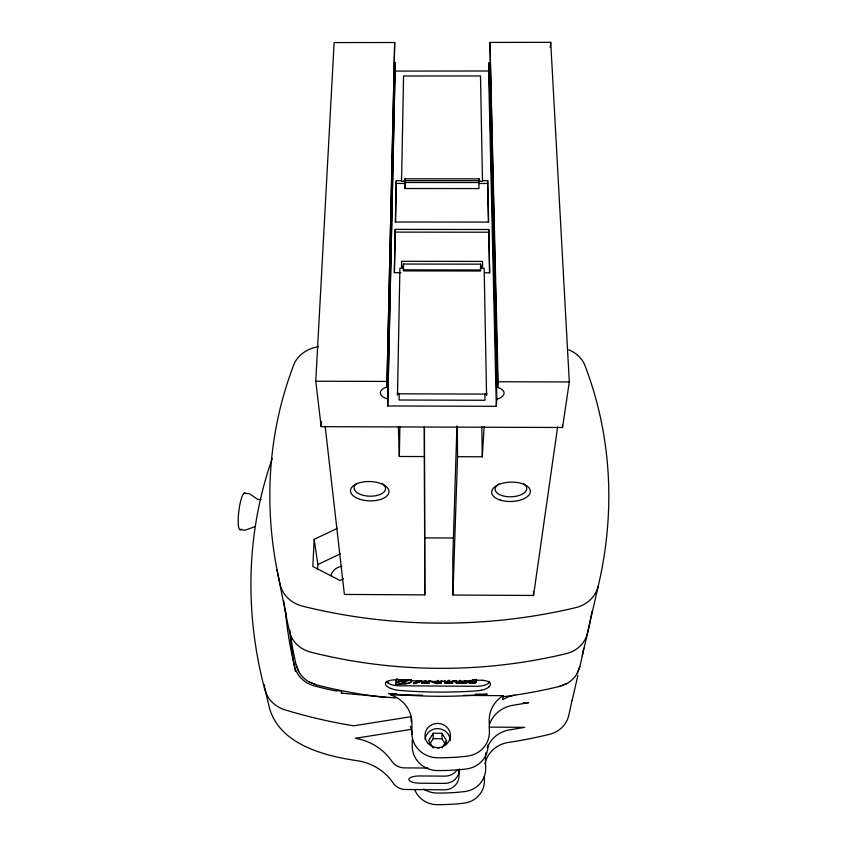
<?xml version="1.0" encoding="UTF-8"?>
<svg xmlns="http://www.w3.org/2000/svg" width="847" height="847" viewBox="0 0 847 847"><rect width="100%" height="100%" fill="white"/><g stroke="black" fill="none" stroke-linecap="round" stroke-linejoin="round"><path stroke-width="1.27" d="M425.872 680.723L425.872 682.968L429.154 682.989L429.164 680.692C445.406 685.276 434.617 683.847 429.164 680.692M441.223 683.01L437.941 682.746L441.223 683.01L441.266 680.829A1.821 0.709 0.2 0 1 441.446 680.522M425.872 682.968L429.154 682.989M421.541 680.586L421.552 681.126C400.08 689.162 429.556 675.334 414.056 682.894M421.562 682.947L424.993 682.724L421.562 682.947L421.552 680.893L417.656 682.682L414.056 682.661M325.174 426.369L344.39 594.435L424.792 594.869L424.305 426.983M424.792 594.869L424.442 427.068M429.99 743.846L433.156 738.69L433.198 733.237L442.06 733.301L446.507 740.649L446.433 742.798M412.298 739.569L412.224 746.038A25.283 24.118 3.6 0 0 437.454 770.558A208.5 186.478 1.1 0 0 466.231 768.991A25.304 24.076 8.7 0 0 488.052 745.032M408.413 679.749L405.755 679.675M410.89 679.548A7.877 3.07 0.8 0 1 409.853 682.851A7.877 3.07 0.8 0 1 401.647 683.73L396.227 684.821L396.11 682.534L401.287 681.486L402.59 681.92A3.102 1.207 0.8 0 0 405.999 681.708A3.102 1.207 0.8 0 0 406.666 680.395L408.783 679.728M437.031 683.042L437.052 680.797M437.941 682.989L437.963 680.808A5.114 1.99 0.2 0 1 438.1 680.374M396.925 679.008A7.877 3.07 0.8 0 0 396.798 681.877L400.98 681.02A3.092 1.207 0.8 0 1 401.446 679.781M401.287 681.486L403.267 681.888L401.859 681.496M401.647 683.73L401.647 683.497A7.877 3.07 0.8 0 0 409.482 682.777A7.877 3.07 0.8 0 0 411.314 679.718M424.082 456.565L399.35 456.48L399.89 426.56M396.227 684.821L396.11 682.534M403.426 264.042L403.384 266.794L401.52 266.794L401.626 261.289L482.462 261.416L482.568 266.921L480.704 266.911L480.651 264.158L403.426 264.042L403.564 269.844L480.376 269.96L480.651 264.158M404.855 182.497L404.972 178.812L479.074 178.855L478.957 188.563L404.982 188.521L404.855 182.497L479.233 182.55M404.982 188.521L404.972 178.812M399.202 393.823L399.085 400.006L485.013 400.271L484.897 394.088L486.707 393.114L486.57 395.348L484.156 268.266L480.641 268.255L480.683 271.019L403.363 270.892L403.416 268.139L399.911 268.128L397.497 395.073L397.423 392.839L399.202 393.823L484.897 394.088M484.505 272.808L489.725 272.819L488.793 229.505L395.221 229.389L394.3 272.66L400.832 272.67M401.499 180.665L396.269 180.665L395.39 221.999L488.634 222.094L487.745 180.718L482.525 180.707M394.437 272.702L395.221 229.389M395.517 222.136L396.269 180.665M445.077 743.952L441.933 738.743L442.06 733.301M387.397 398.799A11.307 6.353 1.3 0 1 380.367 392.966A11.307 6.353 1.3 0 1 386.888 387.153L394.691 42.519L334.131 42.583L315.762 381.224L321.161 426.666L562.535 427.502L569.3 381.965L550.73 42.35L489.947 42.414L497.708 387.481A11.339 6.353 -1.5 0 1 504.071 393.347A11.339 6.353 -1.5 0 1 496.85 399.138L496.321 406.316L387.714 405.967L395.221 62.71L387.714 405.967M386.888 387.153L394.691 42.519M448.063 680.385L448.137 683.053L444.855 683.031L444.897 680.85L444.177 680.522L444.855 680.924M456.935 425.882L452.785 558.268L452.933 595.028L533.546 595.462L557.622 426.952M452.626 681.454L456.417 681.719L452.626 681.454L452.573 683.148L449.143 683.127L449.249 680.109M452.933 595.028L457.528 456.702L457.338 427.1M285.333 609.956A474.818 404.051 22 0 0 294.481 666.176A30.143 27.633 -12 0 0 314.809 686.049A416.195 337.265 0.3 0 0 334.925 690.792L341.415 690.834L341.33 693.121L395.729 697.992M459.921 680.173L459.783 683.19L456.353 683.169L456.417 681.475M479.074 178.855L478.873 183.481L487.607 183.492L487.745 180.718M479.18 179.998L479.127 181.396L482.494 181.396L480.493 75.955L403.564 75.997L401.563 181.353L404.93 181.353M496.321 406.316L488.581 71L488.984 62.636L496.85 399.138M317.604 569.618L317.847 564.557L314.205 539.306L337.54 528.274M468.804 680.755A5.177 2.012 -0.1 0 1 463.648 683.222L460.694 683.201L460.757 681.708L465.162 681.613L464.272 681.697M314.205 539.306L312.808 566.495L340.007 580.46L343.554 578.745M321.161 426.666L321.426 421.573M489.524 272.861L488.793 229.505M457.528 456.702L482.292 456.787L484.145 426.729M469.376 683.233L472.997 683.021A3.187 1.239 -0.3 0 0 476.268 681.803A2.276 0.879 -0.3 0 0 474.076 680.882L471.938 680.49L476.406 679.897L471.938 680.247L474.076 680.639A2.276 0.889 -0.3 0 1 476.289 681.539L476.268 682.047A3.187 1.239 -0.3 0 1 472.997 683.264L469.376 683.233C468.402 681.433 477.041 682.64 471.747 681.666A2.276 0.889 -0.2 0 1 469.524 680.766L469.545 680.501A2.276 0.889 -0.2 0 0 471.747 681.422L473.632 681.634L473.05 682.163M497.708 387.481L498.121 381.753L489.947 42.414M476.406 680.141L476.469 679.294M550.243 47.538L550.73 42.35M463.468 695.408L503.15 695.673L502.695 699.537L508.507 696.732L514.849 695.133M572.233 700.13L577.876 675.366M582.323 655.864L598.215 586.188A519.783 432.383 -19.4 0 0 584.981 365.565A30.979 25.283 6.1 0 0 568.729 349.737M583.721 648.209A464.431 399.869 -21.5 0 1 579.856 666.674L577.199 673.429A30.196 27.517 14.5 0 1 566.59 683.688L559.369 686.462A411.981 334.163 0.3 0 1 503.182 696.721M577.199 673.429L579.856 666.674M442.06 747.965L446.507 740.649M433.198 733.237L428.73 740.522L433.145 747.901M317.847 564.557L340.24 553.864M559.369 686.462L566.59 683.688M254.587 526.749L244.931 530.254L239.839 529.619M473.05 682.28L473.611 682.11M396.798 681.877L400.98 681.02M397.412 682.036L399.996 681.507M396.237 684.588L401.647 683.497M406.666 680.395L409.832 679.76M411.43 729.32L355.338 738.33A56.696 54.494 -21.1 0 1 391.843 761.326A15.182 14.526 -3.7 0 0 404.368 767.89L428.01 768.06M473.621 683.116L474.775 682.947M395.443 71.074L488.581 71M404.114 180.665L479.91 180.707M396.354 183.439L405.067 183.439M395.305 232.11L488.645 232.216M315.762 381.224L386.634 381.425M498.121 381.753L569.3 381.965M424.506 537.877L453.367 538.014M452.669 680.649L456.459 680.681M396.332 693.629L388.424 693.577A414.405 335.306 0.3 0 0 487.163 694.222L475.315 694.148M422.452 695.143L390.7 694.932A32.197 30.428 -7.5 0 1 411.96 723.603L411.854 732.814A25.855 24.552 3.3 0 0 437.655 757.779A212.925 189.252 1.1 0 0 467.089 756.18A25.876 24.51 8 0 0 489.407 731.787L489.206 720.765A32.387 30.28 15.8 0 1 503.15 695.673M523.425 702.661L528.708 702.692L513.483 705.191A31.688 29.751 16.8 0 0 489.619 723.952M489.259 727.097L524.769 727.351L510.138 729.775A30.439 28.809 18.9 0 0 487.205 747.943M433.156 738.69L441.933 738.743M436.967 747.922L439.508 747.943M405.745 679.792L405.014 679.728L406.338 680.162M244.402 493.092L249.685 493.833L257.509 499.296L261.141 499.73M386.2 697.557A411.981 334.163 0.3 0 1 316.439 684.884L309.261 682.026A29.984 27.496 -11.8 0 1 298.747 671.66L296.132 664.895A472.086 402.018 22.2 0 1 291.082 638.934M309.261 682.026L316.429 684.884M296.132 664.895L298.747 671.66M277.011 569.735L286.487 617.325M341.415 690.834L341.775 693.439M562.408 424.95L562.535 427.502M533.398 591.545L533.546 595.462M398.355 426.433L399.35 456.48M411.208 721.729L411.07 716.678L353.665 725.815A445.014 361.171 0.3 0 1 285.153 709.913A33.001 30.344 -16.1 0 1 264.709 689.331A510.328 434.776 22.3 0 1 272.279 458.418M487.607 183.492L488.433 222.242M481.795 426.846L482.292 456.787M484.399 776.508L484.463 780.373A23.79 22.911 11.4 0 1 463.934 803.168A196.631 178.812 1.4 0 1 436.914 804.65A23.758 22.964 5.1 0 1 414.935 790.135M460.757 681.708L463.711 681.962A1.938 0.752 -0.1 0 0 465.596 681.443A1.938 0.752 -0.1 0 0 464.865 680.596M460.694 683.201L463.648 682.978A5.177 2.012 -0.1 0 0 468.804 680.512M459.783 683.19L456.353 683.169M459.01 769.235L459.053 775.746A14.621 14.092 6.8 0 1 444.453 789.806L405.3 789.499A14.6 14.092 -4.1 0 1 393.252 783.147A54.536 52.747 -24.6 0 0 358.122 760.839C324.295 756.053 277.594 744.195 268.838 705.466A492.605 423.669 23.2 0 1 265.026 688.516M424.982 680.713L424.993 682.968M452.573 683.148L449.143 683.127M448.137 683.053L444.855 683.031M406.666 680.152A3.092 1.207 0.8 0 1 405.999 681.464A3.092 1.207 0.8 0 1 402.59 681.676M400.959 681.263A3.102 1.207 0.8 0 1 402.293 679.76M396.788 682.11A7.877 3.07 0.8 0 1 397.476 678.913M441.266 681.073A1.821 0.709 0.2 0 1 441.943 680.522M437.963 681.052A5.114 1.99 0.2 0 1 438.1 680.607M465.479 680.628A1.938 0.752 -0.1 0 1 464.791 681.602M489.619 681.38A12.938 5.029 -0.3 0 1 476.321 686.292L399.392 685.784A12.917 5.029 0.9 0 1 386.401 681.327M598.215 586.188A33.838 29.899 11.7 0 1 575.367 607.723A455.601 353.294 0.1 0 1 302.771 606.208A33.584 29.846 -9.9 0 1 280.124 584.494A529.036 435.305 19.8 0 1 293.814 364.771A30.799 25.219 -5.6 0 1 318.419 346.698M591.958 611.47A487.459 413.802 -20.5 0 1 590.751 617.971M590.528 619.115A487.459 413.802 -20.5 0 1 587.5 633.164A31.71 28.533 13.2 0 1 566.018 653.693A430.276 342.559 0.2 0 1 310.743 652.137A31.487 28.502 -10.8 0 1 289.462 631.407A495.749 416.269 21.1 0 1 283.65 600.682M330.881 575.674A13.404 11.953 -7.3 0 1 341.966 566.188M410.329 726.207A31.487 29.899 -8 0 1 412.245 734.529M423.521 788.97A24.277 23.356 4.5 0 0 437.094 793.078A200.675 181.47 1.3 0 0 464.707 791.564A24.298 23.314 10.3 0 0 485.68 768.367L485.511 757.885A30.439 28.809 18.9 0 1 485.903 752.824M571.979 700.183A430.879 378.503 -23.4 0 1 568.697 715.62A27.993 25.95 17.1 0 1 549.65 734.275A384.909 320.78 0.4 0 1 508.422 742.427A29.804 28.311 20.2 0 0 484.918 763.867M290.913 637.865A472.086 402.018 22.2 0 1 290.51 635.239M425.067 739.325A12.62 12.006 3.5 0 1 438.248 728.642A12.62 12.006 3.5 0 1 450.233 740.67M241.31 529.015A18.465 3.589 -82.9 0 1 238.653 512.71A18.465 3.589 -82.9 0 1 245.09 493.229M295.317 671.353A458.396 393.834 22.9 0 1 289.875 630.242M264.783 687.309A492.605 423.669 23.2 0 1 264.275 684.725M457.348 769.796A14.992 14.367 6 0 1 444.855 776.138L419.763 775.947A10.969 3.621 0.6 0 0 408.857 779.494A10.969 3.621 0.6 0 0 419.879 783.2L444.643 783.38A14.791 14.219 6.4 0 0 459.413 769.192M388.614 682.555A13.679 5.336 0.9 0 1 386.973 681.549M386.423 681.93A13.774 4.944 5.8 0 1 398.863 679.961M390.7 688.42A13.668 5.209 7.4 0 1 386.317 681.909M398.852 679.792A422.822 339.202 0.2 0 0 477.147 680.289A13.827 4.944 -5.2 0 1 482.388 680.321M488.719 687.182A13.785 5.484 -5.7 0 1 481.678 690.21M488.603 687.171A13.679 5.23 -6.8 0 0 485.818 680.829A13.817 5.114 -5.7 0 0 482.462 680.257M481.594 690.125A13.827 5.633 -5.4 0 1 476.353 690.908A416.798 336.428 0.3 0 1 399.339 690.4A13.806 5.643 6 0 1 395.39 689.839A13.806 5.463 6.4 0 1 390.742 688.399M381.87 483.383A15.754 7.941 1.7 0 1 380.917 494.129A15.754 7.941 1.7 0 1 359.562 494.045A15.754 7.941 1.7 0 1 357.106 483.277M523.827 483.965A15.818 7.951 -1.6 0 1 521.064 494.733A15.818 7.951 -1.6 0 1 499.635 494.637A15.818 7.951 -1.6 0 1 498.989 483.87M402.071 681.104A2.234 0.868 0.8 0 0 405.893 680.935A2.234 0.868 0.8 0 0 403.5 679.718A2.234 0.868 0.8 0 0 402.071 681.104M402.06 681.348A2.234 0.868 0.8 0 0 405.882 681.168A2.234 0.868 0.8 0 0 403.49 679.961A2.234 0.868 0.8 0 0 402.06 681.348M427.619 742.84A12.726 12.091 3.3 0 0 449.461 740.172A12.726 12.091 3.3 0 0 436.004 723.518A12.726 12.091 3.3 0 0 427.619 742.84M357.402 498.354A19.248 9.666 1.7 0 0 388.699 493.282A19.248 9.666 1.7 0 0 363.119 481.975A19.248 9.666 1.7 0 0 357.402 498.354M500.355 500.101A19.322 9.677 -1.6 0 0 530.296 491.991A19.322 9.677 -1.6 0 0 502.387 483.309A19.322 9.677 -1.6 0 0 500.355 500.101"/></g></svg>
